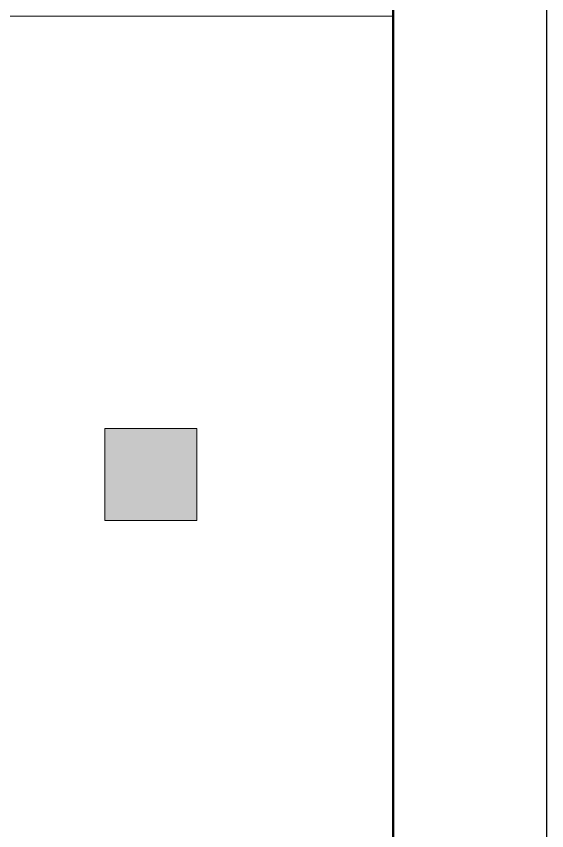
# Model space of a CAD drawing. Extents: x -200722 to 834823, y -494970 to 88783.
# Drawn here: x 313282 to 315183, y -415124 to -412207 of the extents above; entities that cross this region are included whole.
import ezdxf

# ---------------------------------------------------------------- set-up
doc = ezdxf.new("R2010")
doc.units = 0
doc.header["$LTSCALE"] = 100
doc.header["$MEASUREMENT"] = 0
doc.layers.get('0').update_dxf_attribs({"linetype": 'CONTINUOUS'})
doc.layers.add('9_PRINT BOUNDARY_NON PRINT', color=32, linetype='CONTINUOUS', plot=False)
doc.layers.add('9_TITLE TEXT', color=7, linetype='CONTINUOUS', lineweight=20)

msp = doc.modelspace()

# ---------------------------------------------------------------- hatches: boundary and pattern name
at = {"layer": '9_TITLE TEXT', "true_color": 0x000000}
h = msp.add_hatch(color=18, dxfattribs=at)
h.dxf.hatch_style = 1
h.paths.add_polyline_path([(313929.6, -413682.8), (313599.7, -413682.8), (313599.7, -414012.6), (313929.6, -414012.6)])

# ---------------------------------------------------------------- linework, layer by layer
at = {"color": 18, "true_color": 0x000000}
msp.add_lwpolyline([(223222.7, -428839.6), (314632.7, -428839.6), (314632.7, -364599.6), (223222.7, -364599.6)], close=True, dxfattribs=at)
at = {"layer": '9_PRINT BOUNDARY_NON PRINT', "color": 18, "true_color": 0x000000}
msp.add_lwpolyline([(222672.7, -429389.6), (315182.7, -429389.6), (315182.7, -364049.6), (222672.7, -364049.6)], close=True, dxfattribs=at)
at = {"layer": '9_TITLE TEXT', "color": 18, "true_color": 0x000000}
msp.add_line((314632.7, -412207.1), (305392.7, -412207.1), dxfattribs=at)
at = {"layer": '9_TITLE TEXT', "color": 18, "lineweight": 50, "true_color": 0x000000}
msp.add_lwpolyline([(314632.7, -428839.6), (305392.7, -428839.6), (305392.7, -364599.7), (314632.7, -364599.6)], close=True, dxfattribs=at)
at = {"layer": '9_TITLE TEXT', "color": 18, "true_color": 0x000000}
msp.add_lwpolyline([(314632.7, -364599.6), (314632.7, -428839.6)], dxfattribs=at)
msp.add_lwpolyline([(313929.6, -413682.8), (313599.7, -413682.8), (313599.7, -414012.6), (313929.6, -414012.6)], close=True, dxfattribs=at)

doc.saveas('drawing.dxf')
